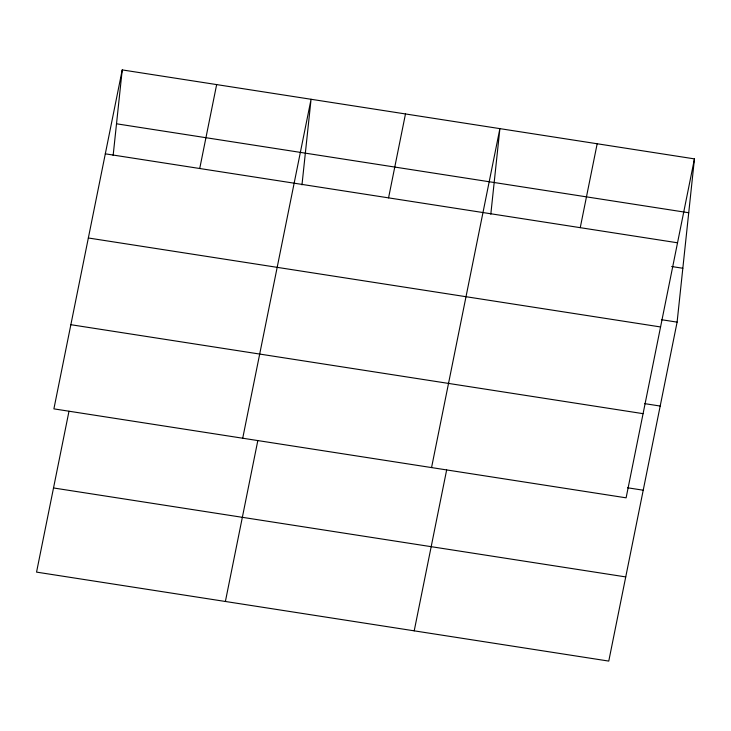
<?xml version="1.0" encoding="UTF-8"?>
<svg xmlns="http://www.w3.org/2000/svg" width="731" height="731" viewBox="0 0 731 731"><rect width="100%" height="100%" fill="white"/><g stroke="black" fill="none" stroke-linecap="round" stroke-linejoin="round"><path stroke-width="1.1" d="M113.141 155.511L122.232 69.911L694.45 158.883L677.107 322.133L608.768 661.089L36.55 572.117L68.988 411.251M301.976 184.87L311.068 99.27L242.719 438.225M490.803 214.229L499.894 128.629L431.555 467.575M122.232 69.911L53.893 408.867L626.111 497.829L694.45 158.883M199.727 168.505L216.65 84.595M225.386 601.476L257.815 440.61M388.563 197.863L405.477 113.954M414.212 630.835L446.65 469.969M580.25 227.67L597.172 143.76M116.512 123.795L688.73 212.758M105.31 153.83L677.527 242.793M671.652 266.523L682.836 268.259M661.454 319.703L677.107 322.133M88.341 237.986L660.559 326.958M644.541 403.613L660.194 406.052M70.861 324.701L643.079 413.664M627.563 487.778L643.225 490.209M53.518 487.961L625.736 576.923"/></g></svg>
